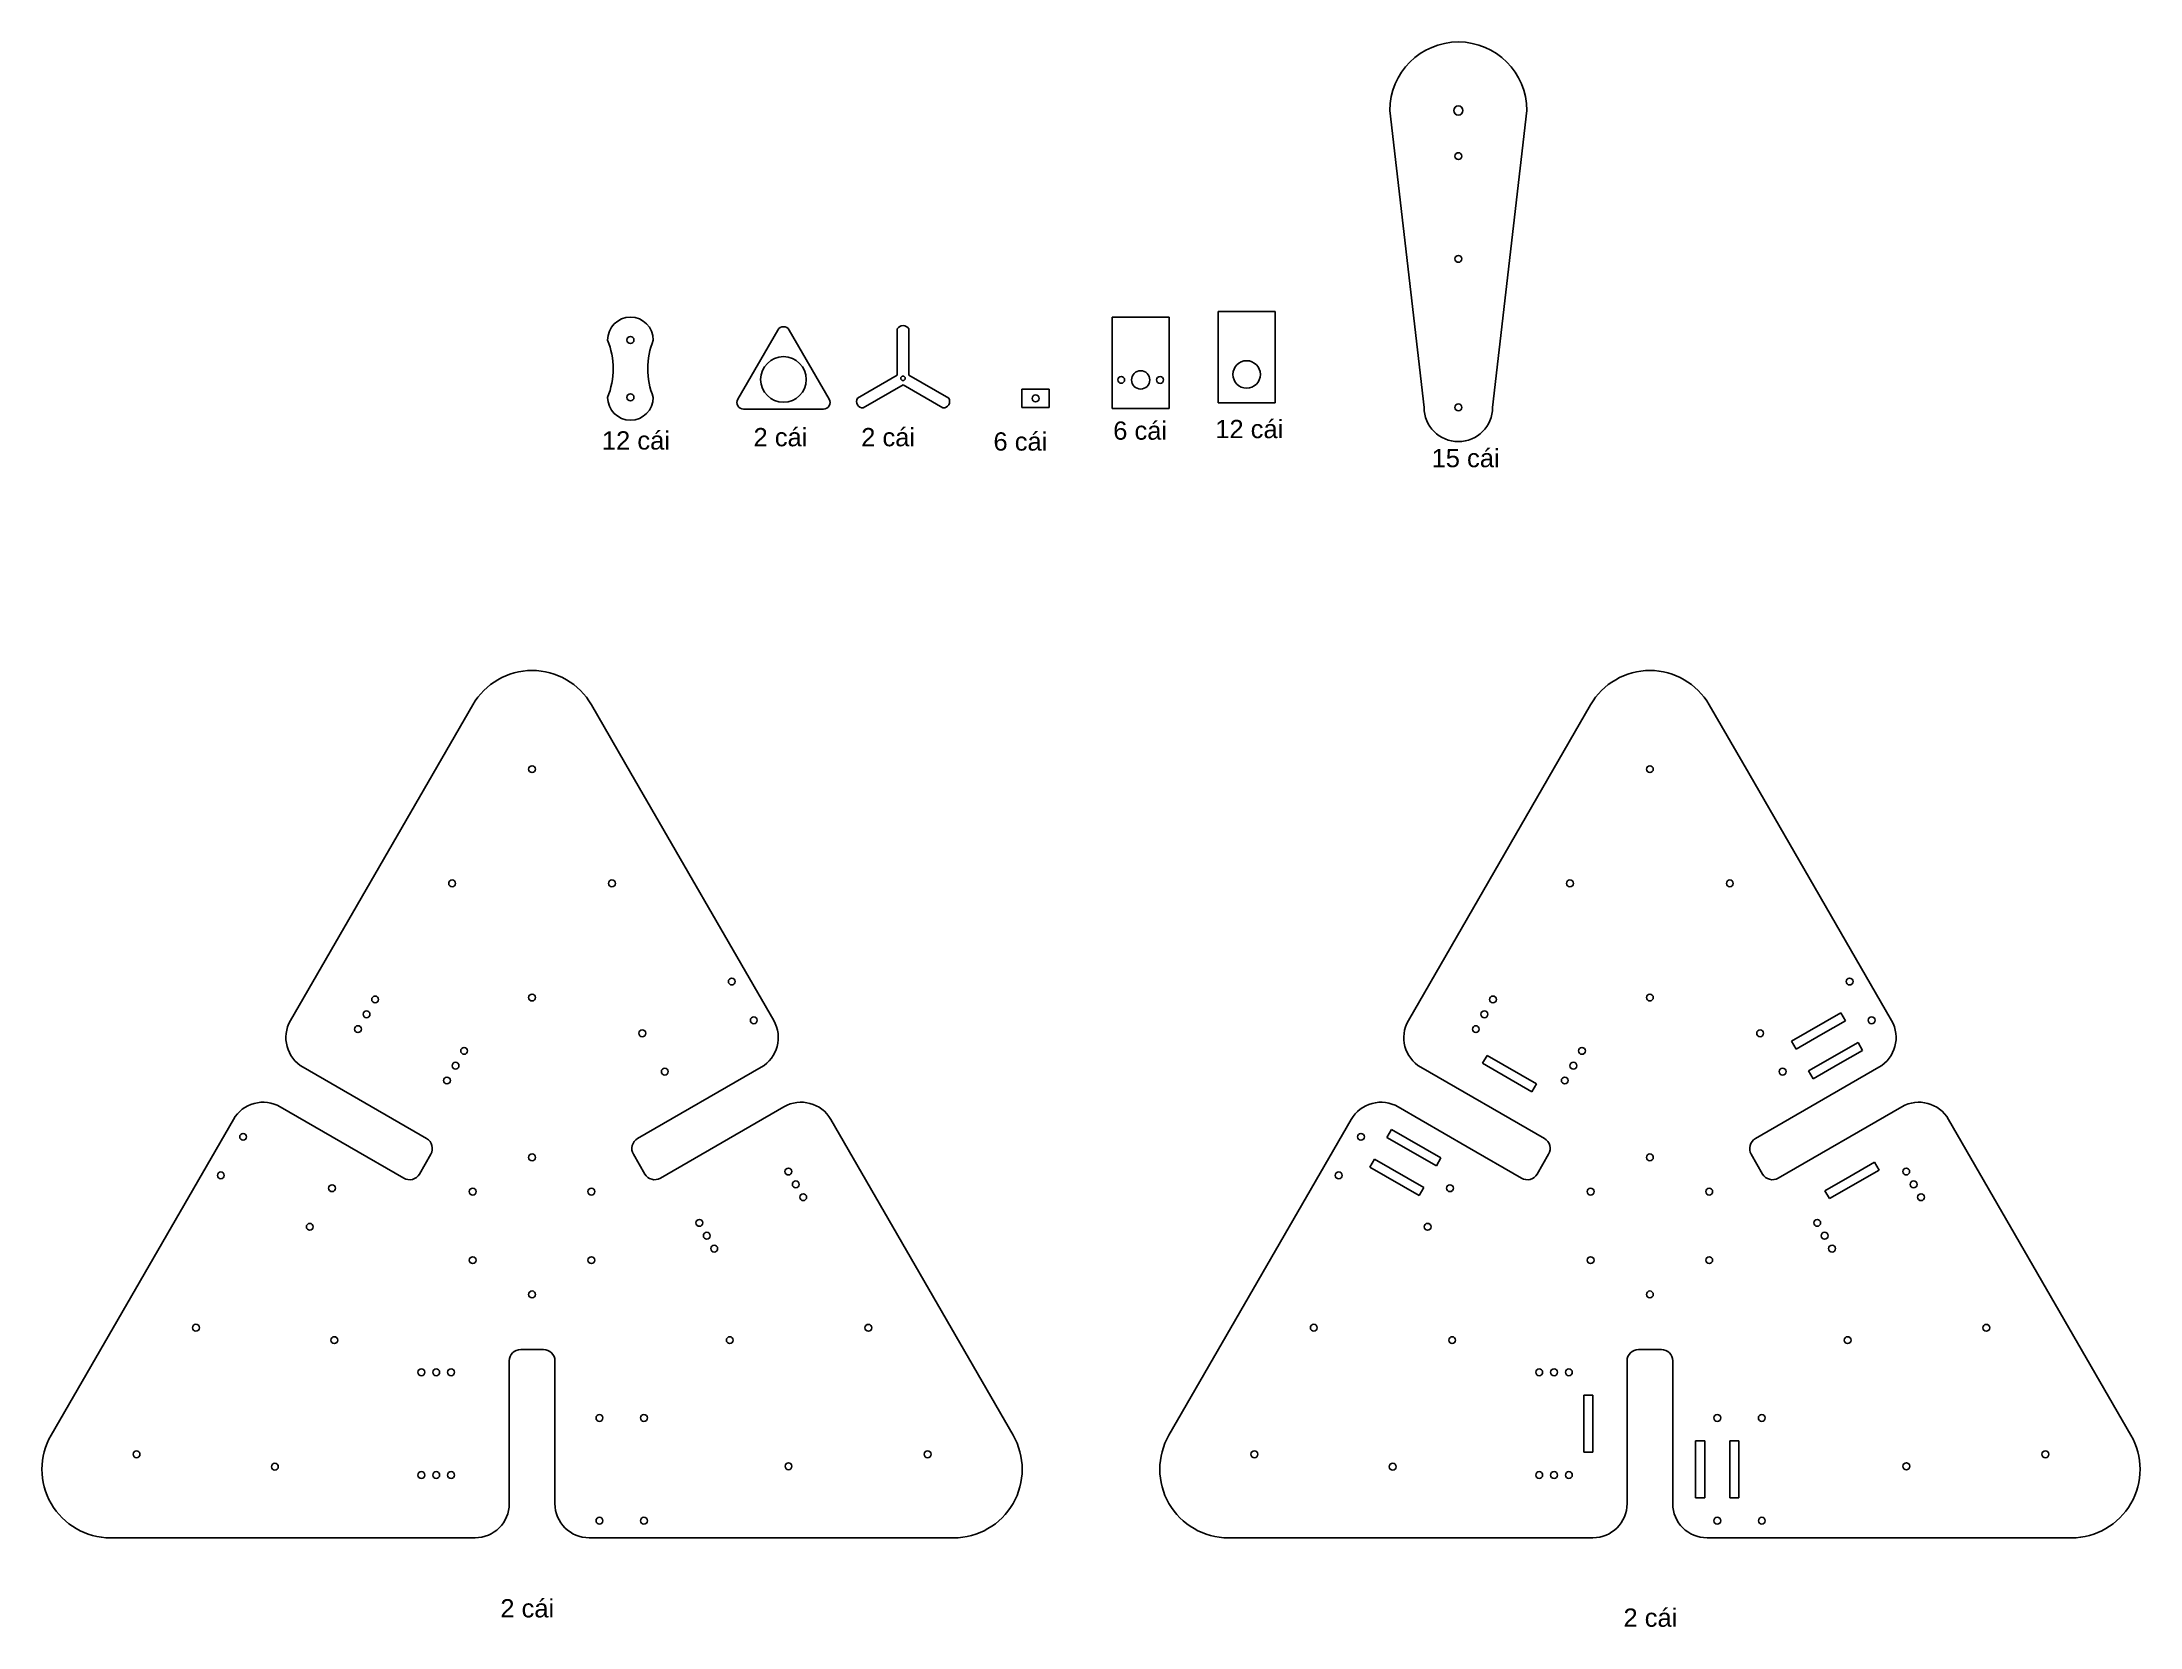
# Model space of a CAD drawing. Header units: millimetres. Extents: x 283 to 1202, y 904 to 1598.
import ezdxf

# ---------------------------------------------------------------- set-up
doc = ezdxf.new("R2010")
doc.units = ezdxf.units.MM
doc.styles.get("Standard").update_dxf_attribs({"font": 'arial.ttf'})

# ---------------------------------------------------------------- blocks, each defined once
blk = doc.blocks.new('*U43')
blk.add_circle((0, 0), 1.5)
blk = doc.blocks.new('*U44')
at = {"color": 0, "linetype": 'ByBlock', "lineweight": -2, "transparency": 16777216}
blk.add_blockref('*U43', (986.97, 1109.45), dxfattribs=at)
for p, rotation in [((960.99, 1094.45), 59.99999999999999), ((1012.95, 1094.45), 299.9999999999999), ((960.99, 1064.45), 120), ((1012.95, 1064.45), 240), ((986.97, 1049.45), 180)]:
    blk.add_blockref('*U43', p, dxfattribs=dict(at, rotation=rotation))
blk = doc.blocks.new('*U45')
blk.add_circle((0, 0), 1.5)
blk = doc.blocks.new('*U46')
at = {"color": 0, "linetype": 'ByBlock', "lineweight": -2, "transparency": 16777216}
blk.add_blockref('*U45', (986.97, 1279.45), dxfattribs=at)
for p, rotation in [((813.76, 979.45), 120), ((1160.18, 979.45), 239.9999999999999)]:
    blk.add_blockref('*U45', p, dxfattribs=dict(at, rotation=rotation))
blk = doc.blocks.new('*U47')
blk.add_circle((0, 0), 1.5)
blk = doc.blocks.new('*U48')
at = {"color": 0, "linetype": 'ByBlock', "lineweight": -2, "transparency": 16777216}
blk.add_blockref('*U47', (986.97, 1179.45), dxfattribs=at)
for p, rotation in [((900.37, 1029.45), 120), ((1073.57, 1029.45), 240)]:
    blk.add_blockref('*U47', p, dxfattribs=dict(at, rotation=rotation))
blk = doc.blocks.new('*U51')
blk.add_circle((0, 0), 1.5)
blk = doc.blocks.new('*U52')
at = {"color": 0, "linetype": 'ByBlock', "lineweight": -2, "transparency": 16777216, "rotation": 180}
blk.add_blockref('*U51', (839.78, 1034.89), dxfattribs=at)
at = {"color": 0, "linetype": 'ByBlock', "lineweight": -2, "transparency": 16777216}
blk.add_blockref('*U51', (874.35, 974.02), dxfattribs=at)
blk = doc.blocks.new('*U53')
blk.add_circle((0, 0), 1.5)
blk = doc.blocks.new('*U55')
at = {"color": 0, "linetype": 'ByBlock', "lineweight": -2, "transparency": 16777216}
blk.add_blockref('*U53', (986.97, 1109.45), dxfattribs=at)
for p, rotation in [((960.99, 1094.45), 59.99999999999999), ((1012.95, 1094.45), 299.9999999999999), ((960.99, 1064.45), 120), ((1012.95, 1064.45), 240), ((986.97, 1049.45), 180)]:
    blk.add_blockref('*U53', p, dxfattribs=dict(at, rotation=rotation))
blk = doc.blocks.new('*U56')
blk.add_circle((0, 0), 1.5)
blk = doc.blocks.new('*U57')
at = {"color": 0, "linetype": 'ByBlock', "lineweight": -2, "transparency": 16777216}
blk.add_blockref('*U56', (986.97, 1279.45), dxfattribs=at)
for p, rotation in [((813.76, 979.45), 120), ((1160.18, 979.45), 239.9999999999999)]:
    blk.add_blockref('*U56', p, dxfattribs=dict(at, rotation=rotation))
blk = doc.blocks.new('*U58')
blk.add_circle((0, 0), 1.5)
blk = doc.blocks.new('*U59')
at = {"color": 0, "linetype": 'ByBlock', "lineweight": -2, "transparency": 16777216}
blk.add_blockref('*U58', (986.97, 1179.45), dxfattribs=at)
for p, rotation in [((900.37, 1029.45), 120), ((1073.57, 1029.45), 240)]:
    blk.add_blockref('*U58', p, dxfattribs=dict(at, rotation=rotation))
blk = doc.blocks.new('*U60')
blk.add_circle((0, 0), 1.5)
blk = doc.blocks.new('*U61')
at = {"color": 0, "linetype": 'ByBlock', "lineweight": -2, "transparency": 16777216, "rotation": 180}
blk.add_blockref('*U60', (839.78, 1034.89), dxfattribs=at)
at = {"color": 0, "linetype": 'ByBlock', "lineweight": -2, "transparency": 16777216}
blk.add_blockref('*U60', (874.35, 974.02), dxfattribs=at)

msp = doc.modelspace()

# ---------------------------------------------------------------- linework, layer by layer
for p, q in [((873.08, 1567.89), (888.08, 1437.89)), ((933.08, 1567.89), (918.08, 1437.89)), ((797.87, 1454.81), (797.87, 1479.81)), ((797.87, 1479.81), (822.87, 1479.81)), ((822.87, 1479.81), (822.87, 1454.81)), ((605.04, 1471.74), (587.54, 1441.43)), ((610.04, 1471.74), (627.54, 1441.43)), ((657.39, 1472.25), (657.39, 1452.05)), ((662.39, 1472.25), (662.39, 1452.05)), ((776.44, 1477.41), (751.44, 1477.41)), ((751.44, 1477.41), (751.44, 1452.41)), ((776.44, 1452.41), (776.44, 1477.41)), ((639.89, 1441.94), (657.39, 1452.05)), ((679.89, 1441.94), (662.39, 1452.05)), ((751.44, 1437.41), (751.44, 1452.41)), ((776.44, 1437.41), (776.44, 1452.41)), ((797.87, 1439.81), (797.87, 1454.81)), ((797.87, 1452.31), (797.87, 1452.31)), ((822.87, 1439.81), (822.87, 1454.81)), ((642.39, 1437.61), (659.89, 1447.72)), ((677.39, 1437.61), (659.89, 1447.72)), ((711.95, 1445.8), (711.95, 1437.8)), ((723.95, 1445.8), (711.95, 1445.8)), ((723.95, 1437.8), (723.95, 1445.8)), ((751.44, 1449.91), (751.44, 1449.91)), ((590.04, 1437.1), (625.04, 1437.1)), ((711.95, 1437.8), (723.95, 1437.8)), ((751.44, 1437.41), (776.44, 1437.41)), ((797.87, 1439.81), (822.87, 1439.81)), ((471.46, 1307.66), (391.64, 1169.41)), ((540.74, 1277.66), (523.42, 1307.66)), ((961, 1307.66), (881.18, 1169.41)), ((1030.28, 1277.66), (1012.96, 1307.66)), ((603.24, 1169.41), (540.74, 1277.66)), ((1092.78, 1169.41), (1030.28, 1277.66)), ((1048.97, 1160.28), (1070.62, 1172.78)), ((1048.97, 1160.28), (1070.62, 1172.78)), ((1061.8, 1163.07), (1072.62, 1169.32)), ((1061.8, 1163.07), (1072.62, 1169.32)), ((1070.62, 1172.78), (1072.62, 1169.32)), ((1048.97, 1160.28), (1050.97, 1156.82)), ((1061.8, 1163.07), (1050.97, 1156.82)), ((1056.47, 1147.29), (1078.12, 1159.79)), ((1078.12, 1159.79), (1080.12, 1156.33)), ((451.25, 1117.67), (397.13, 1148.92)), ((543.62, 1117.67), (597.75, 1148.92)), ((940.79, 1117.67), (886.67, 1148.92)), ((915.65, 1154.12), (913.65, 1150.66)), ((924.48, 1144.41), (913.65, 1150.66)), ((915.65, 1154.12), (937.3, 1141.62)), ((1033.16, 1117.67), (1087.29, 1148.92)), ((1069.3, 1150.08), (1058.47, 1143.83)), ((1069.3, 1150.08), (1080.12, 1156.33)), ((924.48, 1144.41), (935.3, 1138.16)), ((935.3, 1138.16), (937.3, 1141.62)), ((1058.47, 1143.83), (1056.47, 1147.29)), ((417.44, 1114.1), (387.13, 1131.6)), ((553.62, 1100.35), (607.75, 1131.6)), ((906.98, 1114.1), (876.67, 1131.6)), ((1043.16, 1100.35), (1097.29, 1131.6)), ((366.64, 1126.11), (286.82, 987.86)), ((628.24, 1126.11), (708.06, 987.86)), ((856.18, 1126.11), (776.35, 987.86)), ((871.83, 1118.22), (873.83, 1121.69)), ((873.83, 1121.69), (895.48, 1109.19)), ((1117.78, 1126.11), (1197.6, 987.86)), ((417.44, 1114.1), (441.24, 1100.34)), ((893.48, 1105.72), (871.83, 1118.22)), ((906.98, 1114.1), (930.78, 1100.34)), ((453.08, 1110.84), (448.08, 1102.17)), ((546.79, 1102.18), (541.79, 1110.84)), ((866.33, 1108.7), (864.33, 1105.23)), ((885.98, 1092.73), (864.33, 1105.23)), ((866.33, 1108.7), (887.98, 1096.2)), ((895.48, 1109.19), (893.48, 1105.72)), ((942.62, 1110.84), (937.61, 1102.17)), ((1036.33, 1102.18), (1031.33, 1110.84)), ((1065.65, 1091.39), (1087.3, 1103.89)), ((1074.48, 1101.11), (1085.3, 1107.36)), ((1087.3, 1103.89), (1085.3, 1107.36)), ((887.98, 1096.2), (885.98, 1092.73)), ((1074.48, 1101.11), (1063.65, 1094.86)), ((1063.65, 1094.86), (1065.65, 1091.39)), ((487.44, 992.86), (487.44, 1020.36)), ((502.44, 1025.36), (492.44, 1025.36)), ((507.44, 992.86), (507.44, 1020.36)), ((976.98, 992.86), (976.98, 1020.36)), ((991.98, 1025.36), (981.98, 1025.36)), ((996.98, 992.86), (996.98, 1020.36)), ((961.98, 1005.36), (957.98, 1005.36)), ((957.98, 1005.36), (957.98, 980.36)), ((961.98, 992.86), (961.98, 1005.36)), ((487.44, 992.86), (487.44, 957.86)), ((507.44, 992.86), (507.44, 957.86)), ((961.98, 992.86), (961.98, 980.36)), ((976.98, 992.86), (976.98, 957.86)), ((996.98, 992.86), (996.98, 957.86)), ((1006.98, 972.86), (1006.98, 985.36)), ((1006.98, 985.36), (1010.98, 985.36)), ((1010.98, 985.36), (1010.98, 960.36)), ((1021.98, 972.86), (1021.98, 985.36)), ((1021.98, 985.36), (1025.98, 985.36)), ((1025.98, 985.36), (1025.98, 960.36)), ((957.98, 980.36), (961.98, 980.36)), ((1006.98, 972.86), (1006.98, 960.36)), ((1021.98, 972.86), (1021.98, 960.36)), ((1010.98, 960.36), (1006.98, 960.36)), ((1021.98, 960.36), (1025.98, 960.36)), ((347.44, 942.86), (312.8, 942.86)), ((347.44, 942.86), (472.44, 942.86)), ((522.44, 942.86), (647.44, 942.86)), ((647.44, 942.86), (682.08, 942.86)), ((836.98, 942.86), (802.34, 942.86)), ((836.98, 942.86), (961.98, 942.86)), ((1011.98, 942.86), (1136.98, 942.86)), ((1136.98, 942.86), (1171.62, 942.86))]:
    msp.add_line(p, q)
for centre, radius in [((903.08, 1567.89), 2), ((903.08, 1547.89), 1.5), ((903.08, 1502.89), 1.5), ((540.52, 1467.37), 1.55), ((607.54, 1450.09), 10), ((763.94, 1449.91), 4), ((810.37, 1452.31), 6), ((540.52, 1442.27), 1.55), ((659.89, 1450.6), 1), ((717.95, 1441.8), 1.5), ((755.44, 1449.91), 1.5), ((772.44, 1449.88), 1.5), ((903.08, 1437.89), 1.5), ((462.43, 1229.45), 1.5), ((532.43, 1229.45), 1.5), ((951.97, 1229.45), 1.5), ((1021.97, 1229.45), 1.5), ((584.9, 1186.45), 1.5), ((1074.44, 1186.45), 1.5), ((428.7, 1178.61), 1.5), ((918.24, 1178.61), 1.5), ((421.2, 1165.62), 1.5), ((424.95, 1172.11), 1.5), ((594.53, 1169.5), 1.5), ((910.74, 1165.62), 1.5), ((914.49, 1172.11), 1.5), ((1084.07, 1169.5), 1.5), ((545.69, 1163.81), 1.5), ((1035.23, 1163.81), 1.5), ((463.92, 1149.61), 1.5), ((467.67, 1156.11), 1.5), ((953.46, 1149.61), 1.5), ((957.21, 1156.11), 1.5), ((460.17, 1143.12), 1.5), ((555.56, 1147), 1.5), ((949.71, 1143.12), 1.5), ((1045.1, 1147), 1.5), ((370.88, 1118.46), 1.5), ((860.42, 1118.46), 1.5), ((361.13, 1101.57), 1.5), ((609.67, 1103.27), 1.5), ((850.67, 1101.57), 1.5), ((1099.21, 1103.27), 1.5), ((409.85, 1095.96), 1.5), ((612.92, 1097.64), 1.5), ((616.17, 1092.01), 1.5), ((899.39, 1095.96), 1.5), ((1102.46, 1097.64), 1.5), ((1105.71, 1092.01), 1.5), ((400.1, 1079.07), 1.5), ((570.7, 1080.77), 1.5), ((573.95, 1075.14), 1.5), ((889.64, 1079.07), 1.5), ((1060.24, 1080.77), 1.5), ((1063.49, 1075.14), 1.5), ((577.2, 1069.51), 1.5), ((1066.74, 1069.51), 1.5), ((644.73, 1034.83), 1.5), ((1134.27, 1034.83), 1.5), ((448.94, 1015.36), 1.5), ((455.44, 1015.36), 1.5), ((461.94, 1015.36), 1.5), ((938.48, 1015.36), 1.5), ((944.98, 1015.36), 1.5), ((951.48, 1015.36), 1.5), ((526.94, 995.36), 1.5), ((546.44, 995.36), 1.5), ((1016.48, 995.36), 1.5), ((1035.98, 995.36), 1.5), ((609.73, 974.21), 1.5), ((1099.27, 974.21), 1.5), ((448.94, 970.36), 1.5), ((455.44, 970.36), 1.5), ((461.94, 970.36), 1.5), ((938.48, 970.36), 1.5), ((944.98, 970.36), 1.5), ((951.48, 970.36), 1.5), ((526.95, 950.36), 1.5), ((546.45, 950.38), 1.5), ((1016.49, 950.36), 1.5), ((1035.99, 950.38), 1.5)]:
    msp.add_circle(centre, radius)
for centre, radius, start, end in [((903.08, 1567.89), 30, 0, 180), ((540.52, 1467.37), 10, 0, 180), ((607.54, 1470.3), 2.89, 30, 150), ((659.89, 1470.81), 2.89, 30, 150), ((499.02, 1454.82), 33.91, 338.27735, 21.72265), ((582.02, 1454.82), 33.91, 158.27735, 201.72265), ((540.52, 1442.27), 10, 180, 0), ((590.04, 1439.98), 2.89, 150, 270), ((625.04, 1439.98), 2.89, 270, 30), ((642.39, 1440.5), 2.89, 150, 270), ((677.39, 1440.5), 2.89, 270, 30), ((903.08, 1437.89), 15, 180, 0), ((497.44, 1292.66), 30, 30, 150), ((986.98, 1292.66), 30, 30, 150), ((404.63, 1161.91), 15, 150, 240), ((404.63, 1161.91), 15, 150, 240), ((404.63, 1161.91), 15, 150, 240), ((590.25, 1161.91), 15, 300, 30), ((894.17, 1161.91), 15, 150, 240), ((894.17, 1161.91), 15, 150, 240), ((894.17, 1161.91), 15, 150, 240), ((1079.79, 1161.91), 15, 300, 30), ((379.63, 1118.61), 15, 60, 150), ((615.25, 1118.61), 15, 30, 120), ((869.17, 1118.61), 15, 60, 150), ((1104.79, 1118.61), 15, 30, 120), ((448.75, 1113.34), 5, 330, 60), ((546.12, 1113.34), 5, 120, 210), ((938.29, 1113.34), 5, 330, 60), ((1035.66, 1113.34), 5, 120, 210), ((443.75, 1104.67), 5, 239.9661, 330), ((551.12, 1104.68), 5, 210, 300), ((933.28, 1104.67), 5, 239.9661, 330), ((1040.66, 1104.68), 5, 210, 300), ((492.44, 1020.36), 5, 90, 180), ((502.44, 1020.36), 5, 0, 90), ((981.98, 1020.36), 5, 90, 180), ((991.98, 1020.36), 5, 0, 90), ((312.8, 972.86), 30, 150, 270), ((682.08, 972.86), 30, 270, 30), ((802.34, 972.86), 30, 150, 270), ((1171.62, 972.86), 30, 270, 30), ((472.44, 957.86), 15, 270, 0), ((522.44, 957.86), 15, 180, 270), ((961.98, 957.86), 15, 270, 0), ((1011.98, 957.86), 15, 180, 270)]:
    msp.add_arc(centre, radius, start, end)

# ---------------------------------------------------------------- block references
for name, p in [('*U57', (-489.54, 0)), ('*U46', (0, 0)), ('*U59', (-489.54, 0)), ('*U48', (0, 0)), ('*U55', (-489.54, 0)), ('*U44', (0, 0)), ('*U61', (-489.54, 0)), ('*U52', (0, 0))]:
    msp.add_blockref(name, p)

# ---------------------------------------------------------------- texts
at = {"char_height": 8, "attachment_point": 1}
for s, insert in [('12 cái', (528, 1427.4)), ('2 cái', (594.41, 1428.84)), ('2 cái', (641.57, 1428.84)), ('6 cái', (699.49, 1426.95)), ('6 cái', (751.94, 1431.71)), ('12 cái', (796.61, 1432.4)), ('15 cái', (891.35, 1419.68)), ('2 cái', (483.52, 916.01)), ('2 cái', (975.38, 911.92))]:
    msp.add_mtext_dynamic_manual_height_columns(s, width=36.8321, gutter_width=12.5, heights=[0], dxfattribs=dict(at, insert=insert))

doc.saveas('drawing.dxf')
